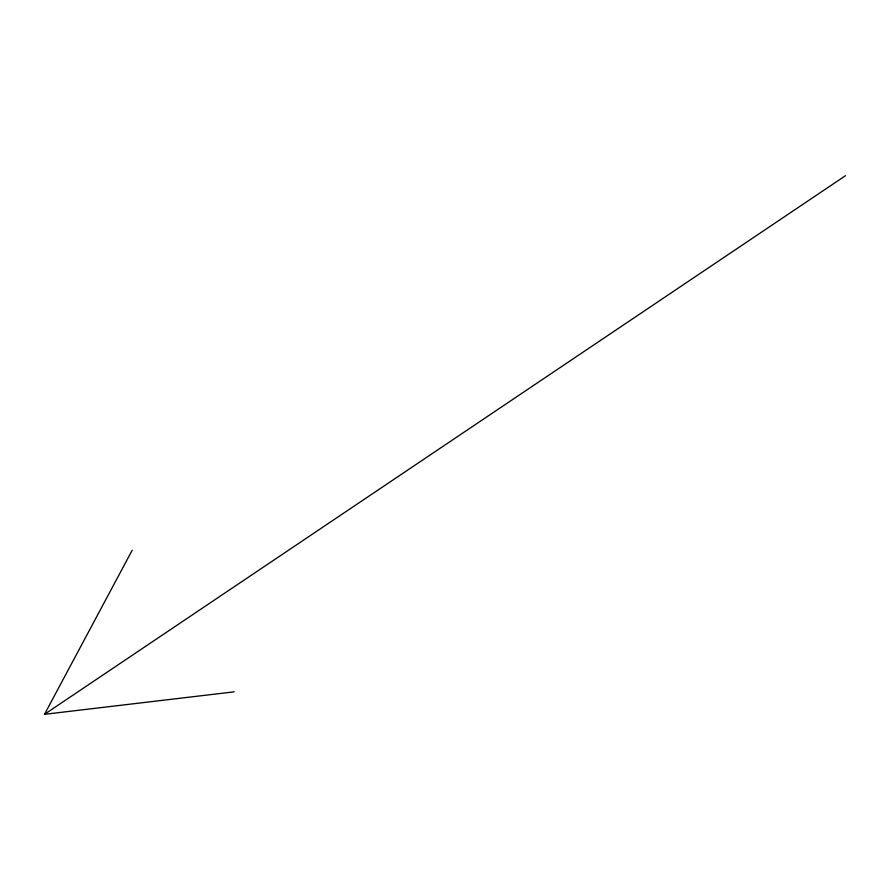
<?xml version="1.0" encoding="UTF-8"?>
<svg xmlns="http://www.w3.org/2000/svg" width="890" height="890" viewBox="0 0 890 890"><rect width="100%" height="100%" fill="white"/><g stroke="black" fill="none" stroke-linecap="round" stroke-linejoin="round"><path stroke-width="1.33" d="M234.259 691.83L44.5 714.314L132.221 550.209M44.5 714.314L845.5 175.686"/></g></svg>
